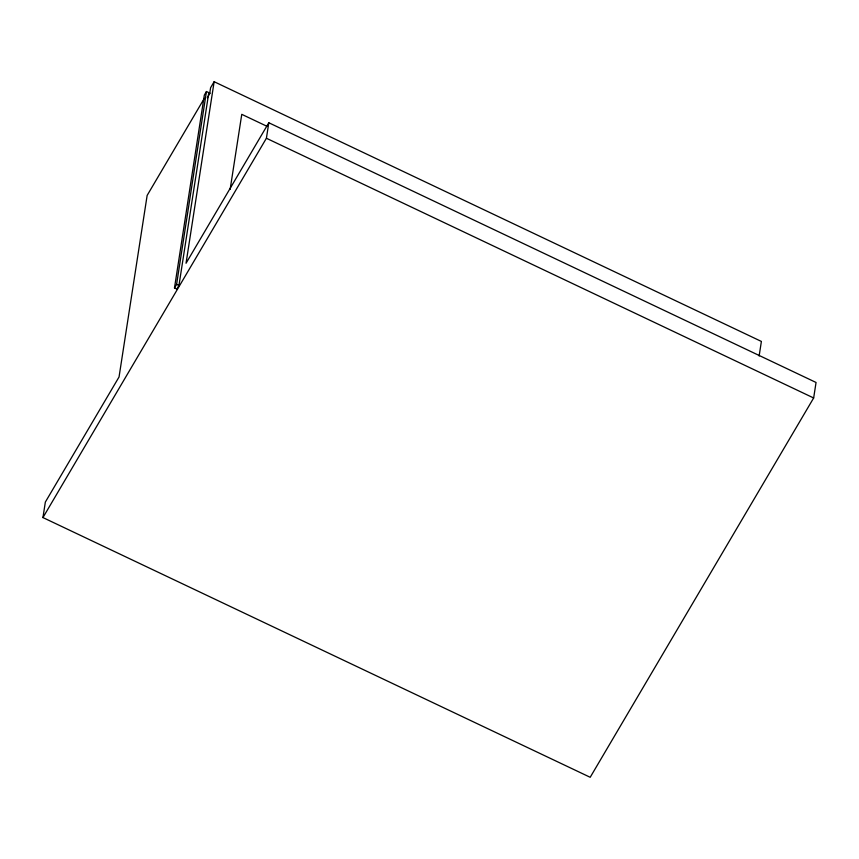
<?xml version="1.0" encoding="UTF-8"?>
<svg xmlns="http://www.w3.org/2000/svg" width="859" height="859" viewBox="0 0 859 859"><rect width="100%" height="100%" fill="white"/><g stroke="black" fill="none" stroke-linecap="round" stroke-linejoin="round"><path stroke-width="1.29" d="M759.131 356.002L761.385 341.431L214.138 81.712L186.038 263.262L268.803 122.751L816.05 382.47L813.656 397.975L590.197 777.288L42.95 517.569L45.344 502.075L119.047 376.972L147.147 195.422L204.345 98.345M208.64 93.717L178.951 285.499L176.847 289.064L174.484 287.948L204.345 95.091L206.45 91.526L210.068 93.244M174.484 287.948L176.589 284.383L206.45 91.526M230.137 189.431L241.766 114.333L267.17 126.391M42.95 517.569L266.408 138.256L268.803 122.751M214.138 81.712L210.595 87.725L209.66 93.781L207.309 97.776M266.408 138.256L813.656 397.975M176.589 284.383L178.951 285.499"/></g></svg>
